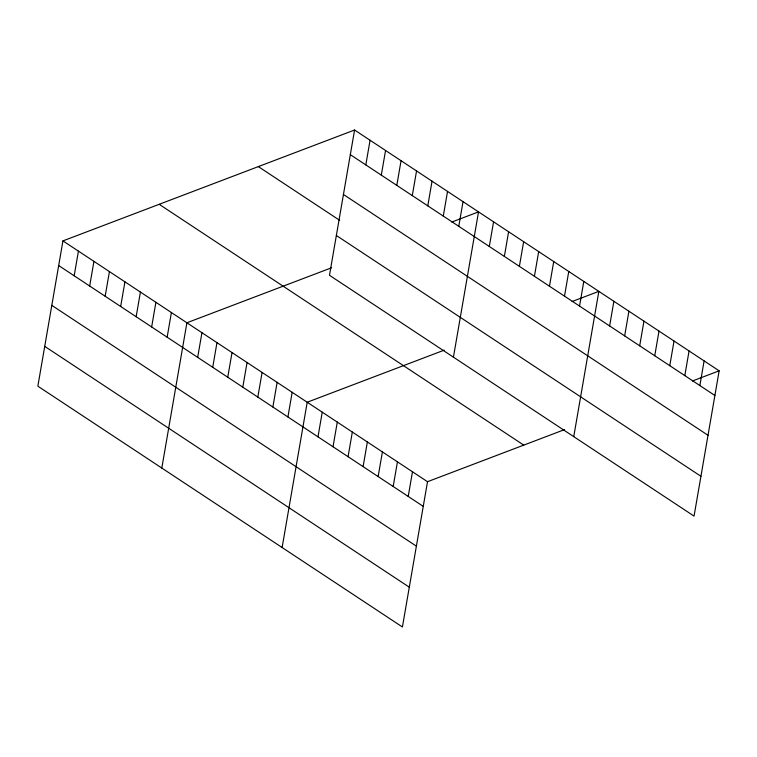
<?xml version="1.0" encoding="UTF-8"?>
<svg xmlns="http://www.w3.org/2000/svg" width="757" height="757" viewBox="0 0 757 757"><rect width="100%" height="100%" fill="white"/><g stroke="black" fill="none" stroke-linecap="round" stroke-linejoin="round"><path stroke-width="1.14" d="M354.579 130.015L329.484 275.293L694.055 516.104L719.15 370.826L354.579 130.015L62.945 240.896L37.85 386.174L402.421 626.985L427.516 481.707L564.523 429.616M74.177 275.785L78.435 251.125M89.676 286.023L93.934 261.364M105.166 296.252L109.424 271.602M120.666 306.49L124.924 281.831M136.156 316.719L140.414 292.07M151.655 326.958L155.914 302.298M167.146 337.196L171.404 312.537M161.809 468.053L186.903 322.775L331.613 267.751M197.681 357.361L201.939 332.702M212.717 367.296L216.975 342.637M227.753 377.232L232.02 352.573M242.798 387.158L247.056 362.508M257.834 397.094L262.092 372.435M272.87 407.029L277.128 382.37M287.915 416.965L292.174 392.306M282.115 547.519L307.21 402.241L444.208 350.15M317.987 436.827L322.245 412.177M365.811 164.903L370.069 140.244M333.033 446.762L337.291 422.103M381.301 175.141L385.559 150.482M348.069 456.698L352.327 432.039M396.8 185.37L401.059 160.711M363.105 466.634L367.363 441.974M412.291 195.609L416.549 170.95M378.14 476.56L382.408 451.91M427.79 205.838L432.048 181.188M393.186 486.496L397.444 461.846M443.28 216.076L447.538 191.417M408.222 496.431L412.48 471.772M458.78 226.305L463.038 201.655M453.434 357.172L478.528 211.884L451.797 222.056M489.306 246.479L493.564 221.82M504.351 256.415L508.609 231.756M519.387 266.341L523.645 241.691M534.423 276.277L538.681 251.627M549.468 286.212L553.727 261.553M564.504 296.148L568.762 271.489M579.54 306.083L583.798 281.424M573.749 436.638L598.844 291.36L572.103 301.523M609.622 325.945L613.88 301.286M624.657 335.881L628.916 311.222M639.693 345.817L643.952 321.157M654.739 355.743L658.997 331.093M669.775 365.678L674.033 341.029M684.811 375.614L689.069 350.955M699.856 385.55L704.114 360.89M692.418 380.989L719.15 370.826M350.311 154.665L714.892 395.485M343.441 194.473L708.013 435.284M258.336 166.606L339.685 220.334M336.354 235.484L700.935 476.295M159.178 204.305L523.759 445.116M62.945 240.896L427.516 481.707M58.686 265.546L423.258 506.367M51.807 305.355L416.388 546.166M44.729 346.365L409.3 587.186"/></g></svg>
